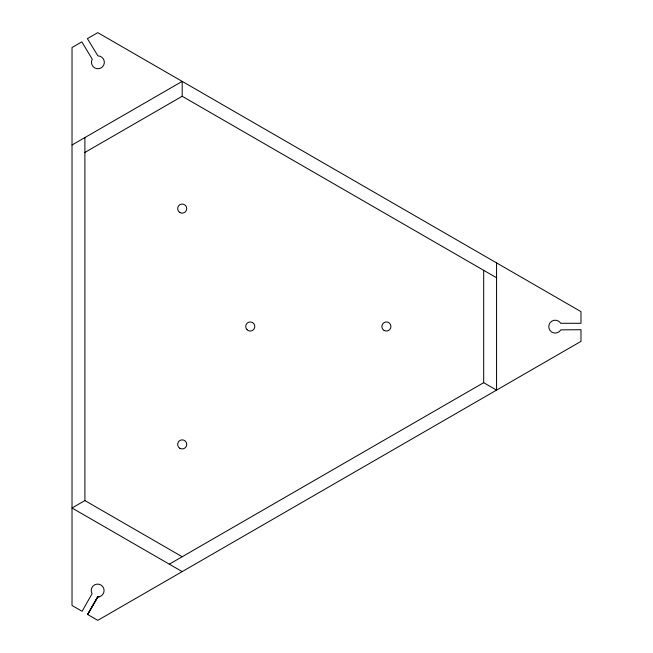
<?xml version="1.0" encoding="UTF-8"?>
<svg xmlns="http://www.w3.org/2000/svg" width="653" height="653" viewBox="0 0 653 653"><rect width="100%" height="100%" fill="white"/><g stroke="black" fill="none" stroke-linecap="round" stroke-linejoin="round"><path stroke-width="0.98" d="M97.697 596.973L87.624 614.489L97.77 620.35L580.982 341.372L580.982 329.716L560.805 329.863A6.44 6.44 0 0 1 551.532 331.92A6.44 6.44 0 0 1 550.291 322.509A6.44 6.44 0 0 1 559.776 322.092L560.69 323.284L580.982 323.284L580.982 311.628L97.77 32.65L87.396 38.641L97.901 55.88A6.44 6.44 0 0 1 104.317 62.876A6.44 6.44 0 0 1 96.783 68.655A6.44 6.44 0 0 1 91.681 60.647L92.277 59.219L81.821 41.857L72.018 47.522L72.018 605.478L82.107 611.306L92.073 593.757A6.44 6.44 0 0 1 94.922 584.704A6.44 6.44 0 0 1 103.696 588.337A6.44 6.44 0 0 1 99.313 596.76L97.697 596.973L87.624 614.489L97.689 596.973L99.313 596.76M72.018 144.999L182.187 81.388L182.187 96.26L496.566 277.762M84.898 152.435L182.187 96.26M84.898 137.563L84.898 500.565L72.018 508.001L182.187 571.612M169.315 564.176L483.685 382.674L483.685 270.326M483.685 382.674L496.566 390.11L496.566 262.89M84.898 500.565L182.187 556.74M384.119 330.442A4.547 4.547 0 0 0 390.943 326.5A4.547 4.547 0 0 0 384.119 322.558A4.547 4.547 0 0 0 384.119 330.442M247.038 329.716A4.547 4.547 0 0 0 254.654 327.675A4.547 4.547 0 0 0 249.079 322.109A4.547 4.547 0 0 0 247.038 329.716M179.918 212.543A4.547 4.547 0 0 0 186.742 208.601A4.547 4.547 0 0 0 179.918 204.667A4.547 4.547 0 0 0 179.918 212.543M179.918 448.333A4.547 4.547 0 0 0 186.742 444.399A4.547 4.547 0 0 0 179.918 440.457A4.547 4.547 0 0 0 179.918 448.333"/></g></svg>
